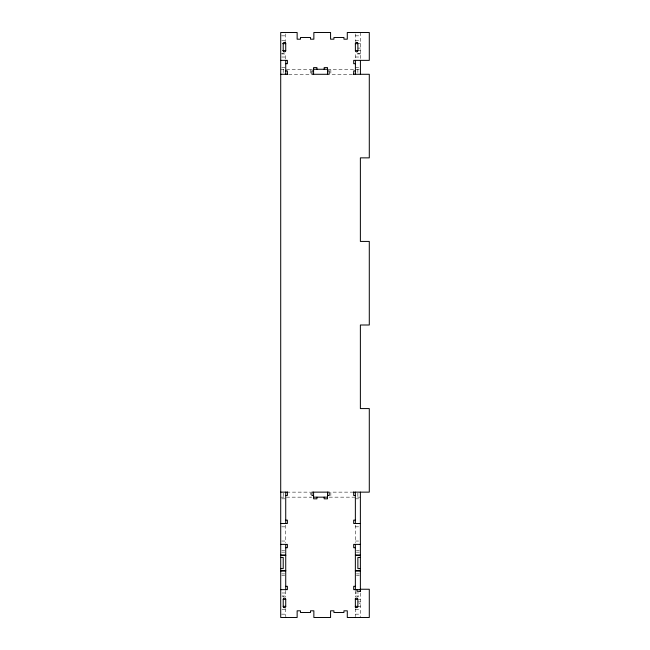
<?xml version="1.0" encoding="UTF-8"?>
<svg xmlns="http://www.w3.org/2000/svg" width="650" height="650" viewBox="0 0 650 650"><rect width="100%" height="100%" fill="white"/><g stroke="black" fill="none" stroke-linecap="round" stroke-linejoin="round"><path stroke-width="0.49" stroke-dasharray="3.25 2.44" d="M358.499 596.05L357.874 596.074L357.874 597.139M281.539 35.839L285.724 35.839M355.412 35.839L360.425 35.839M281.71 40.3L285.724 40.3M355.412 40.3L360.425 40.3M357.923 43.639L360.425 43.639M357.923 48.1L360.425 48.1M357.923 50.611L360.425 50.611M281.539 53.674L283.213 53.674L283.213 52.853M360.425 53.674L357.923 53.674L357.923 52.853M281.71 53.95L285.724 53.95L285.724 59.524M360.425 53.95L355.412 53.95L355.412 59.524M281.71 57.013L285.724 57.013M355.412 57.013L360.425 57.013M281.71 67.6L285.724 67.6M355.412 67.6L359.426 67.6M280.711 69.274L313.576 69.274M327.511 69.274L360.376 69.274M288.665 74.287L310.237 74.287L310.237 69.274M352.422 74.287L330.85 74.287L330.85 69.274M286.699 492.139L310.237 492.139L310.237 497.161M353.405 492.139L330.85 492.139L330.85 497.161M280.711 497.161L311.911 497.161M329.176 497.161L360.376 497.161M281.71 498.826L285.724 498.826M355.363 498.826L359.377 498.826M281.71 526.825L285.724 526.825M355.363 526.825L359.377 526.825M281.71 541.036L285.724 541.036M355.363 541.036L359.377 541.036M281.71 550.493L284.716 550.493M356.371 550.493L359.377 550.493M281.71 552.159L284.716 552.159M356.371 552.159L359.377 552.159M281.71 573.893L284.716 573.893M356.371 573.893L359.377 573.893M281.71 575.559L284.716 575.559M356.371 575.559L359.377 575.559M281.962 592.987L285.724 592.987M355.363 592.987L359.125 592.987M281.962 596.05L285.724 596.05M355.363 596.05L360.376 596.05M359.125 599.389L360.376 599.389M357.874 601.9L360.376 601.9M359.125 603.574L360.376 603.574M357.874 606.361L360.376 606.361M281.962 609.7L285.724 609.7M355.363 609.7L360.376 609.7M281.539 614.161L285.724 614.161M355.363 614.161L360.376 614.161M282.588 596.05L283.213 596.074L283.213 597.139M360.425 32.5L360.425 60.361M360.376 593.174L360.376 616.184M357.874 69.274L357.874 74.287M357.874 493.147L357.874 497.161M355.412 33.938L355.412 41.624M355.363 525.151L355.363 542.701M355.363 590.688L355.363 597.098M355.363 608.619L355.363 616.184M285.724 33.938L285.724 41.624M285.724 525.151L285.724 542.701M285.724 590.688L285.724 597.098M285.724 608.619L285.724 616.184M283.213 69.274L283.213 74.287M283.213 493.147L283.213 497.161"/><path stroke-width="0.97" d="M282.709 43.639L285.724 43.639M355.412 43.639L357.923 43.639M282.709 50.611L285.724 50.611L285.724 43.436A0.942 0.942 0 0 0 285.512 42.843L285.041 42.502M357.183 42.502A1.495 1.495 0 0 0 355.94 42.551L355.574 42.843A0.942 0.942 0 0 0 355.363 43.436L355.412 50.611L357.923 50.611L357.874 43.436A0.942 0.942 0 0 0 357.662 42.843L357.191 42.502M280.711 60.361L287.389 60.361L287.389 63.7L285.724 63.7M355.363 63.7L353.689 63.7L353.689 60.361L369.289 60.361L369.289 32.5L347.287 32.5L347.287 39.187L343.939 39.187L343.939 37.513L333.913 37.513L333.913 39.187L330.574 39.187L330.574 32.5L313.861 32.5L313.861 39.187L310.513 39.187L310.513 37.513L300.487 37.513L300.487 39.187L297.139 39.187L297.139 32.5L280.711 32.5L280.711 617.5L297.139 617.5L297.139 610.813L300.487 610.813L300.487 612.487L310.513 612.487L310.513 610.813L313.861 610.813L313.861 617.5L330.574 617.5L330.574 610.813L333.913 610.813L333.913 612.487L343.939 612.487L343.939 610.813L347.287 610.813L347.287 617.5L369.289 617.5L369.289 589.241L360.376 589.241M313.576 69.274L327.511 69.274M285.724 70.939L287.389 70.939L287.389 74.287M313.592 70.939L311.919 70.939L311.919 74.287L329.192 74.287L329.192 70.939L327.519 70.939M355.363 70.939L353.689 70.939L353.689 74.287M280.711 74.287L287.682 74.287M353.405 74.287L369.289 74.287L369.289 157.861L360.376 157.861L360.376 241.426L369.289 241.426L369.289 325L360.376 325L360.376 408.574L369.289 408.574L369.289 492.139L353.405 492.139M280.711 492.139L287.682 492.139M285.724 495.487L287.389 495.487L287.389 492.139M313.592 495.487L311.919 495.487L311.919 492.139L329.192 492.139L329.192 495.487L327.519 495.487M355.363 495.487L353.689 495.487L353.689 492.139M313.576 497.161L327.511 497.161M285.724 520.138L287.389 520.138L287.389 523.486L280.711 523.486M355.363 520.138L353.689 520.138L353.689 523.486L360.376 523.486M280.711 544.375L287.389 544.375L287.389 547.714L285.724 547.714M360.376 544.375L353.689 544.375L353.689 547.714L355.363 547.714M280.711 557.456L283.213 557.456L283.213 568.596L280.711 568.596M360.376 557.456L357.874 557.456L357.874 568.596L360.376 568.596M280.711 570.781L285.724 570.781M355.363 570.781L360.376 570.781M280.711 570.854L285.724 570.854M355.363 570.854L360.376 570.854M285.724 586.3L287.389 586.3L287.389 589.639L280.711 589.639M355.363 586.3L353.689 586.3L353.689 589.639L360.376 589.639M360.376 591.313L357.037 591.313L357.037 589.639M283.896 607.498L283.424 607.157A0.942 0.942 0 0 1 283.213 606.564L283.213 599.389L285.724 599.389L285.724 606.564A0.942 0.942 0 0 1 285.512 607.157L285.147 607.449A1.495 1.495 0 0 1 283.896 607.498M357.874 599.389L355.363 599.389A1.251 1.251 0 0 1 356.614 598.138A1.251 1.251 0 0 1 357.874 599.389L357.874 606.564A0.942 0.942 0 0 1 357.662 607.157L357.297 607.449A1.495 1.495 0 0 1 356.046 607.498M283.213 606.361L285.724 606.361M355.363 606.361L357.874 606.361M356.046 607.498L355.574 607.157A0.942 0.942 0 0 1 355.363 606.564M360.425 60.361L360.425 74.287M360.376 492.139L360.376 591.736M360.376 617.012L360.376 617.5M355.412 60.361L355.412 74.287M355.363 492.139L355.363 523.486M355.363 544.375L355.363 589.851M355.363 598.349L355.363 607.401M355.363 617.012L355.363 617.5M327.511 74.287L327.519 67.6L324.179 67.6L324.179 69.274M327.511 492.139L327.519 498.826L324.179 498.826L324.179 497.161M316.932 69.274L316.932 67.6L313.592 67.6L313.576 74.287M316.932 497.161L316.932 498.826L313.592 498.826L313.576 492.139M285.724 60.361L285.724 74.287M285.724 492.139L285.724 523.486M285.724 544.375L285.724 589.851M285.724 617.012L285.724 617.5M357.874 50.611A1.251 1.251 0 0 1 356.614 51.862A1.251 1.251 0 0 1 355.363 50.611M285.724 50.611A1.251 1.251 0 0 1 284.464 51.862A1.251 1.251 0 0 1 283.213 50.611L283.213 43.436A0.942 0.942 0 0 1 283.424 42.843L283.79 42.551A1.495 1.495 0 0 1 285.033 42.502M283.213 599.389A1.251 1.251 0 0 1 284.464 598.138A1.251 1.251 0 0 1 285.724 599.389M285.724 555.197L280.711 555.197L285.724 555.271M360.376 555.197L355.363 555.197L360.376 555.271"/></g></svg>
